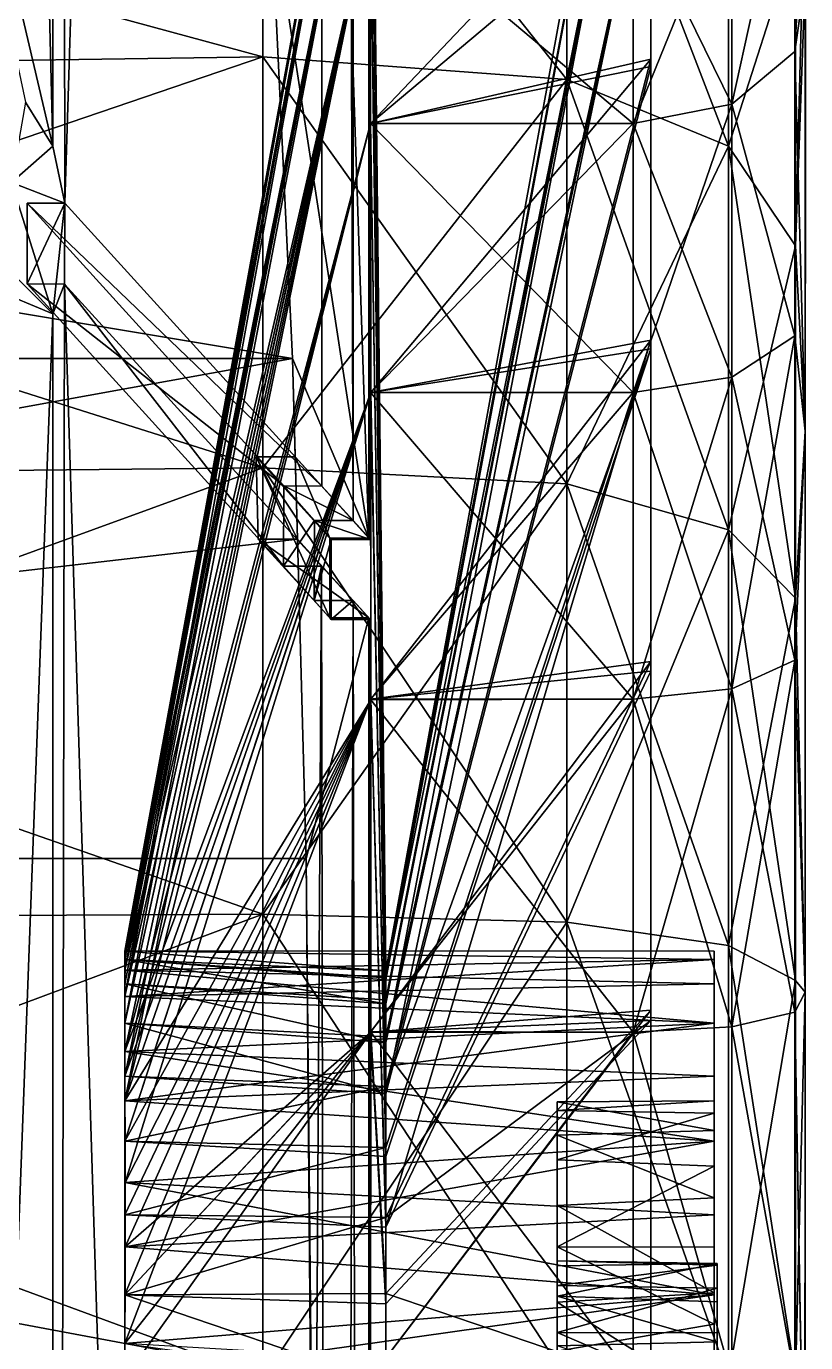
# Model space of a CAD drawing. Extents: x -2.45 to 2.44, y -4.51 to 4.52.
# Drawn here: x 2.0872 to 2.2857, y -2.7754 to -2.4405 of the extents above; entities that cross this region are included whole.
import ezdxf

# ---------------------------------------------------------------- set-up
doc = ezdxf.new("R2010")
doc.units = 0

msp = doc.modelspace()

# ---------------------------------------------------------------- linework, layer by layer
for points in [[(2.09391, -2.47099, 1.87388), (2.09391, -0.38171, 1.87388), (2.04532, -0.53817, 2.01579)], [(2.09391, -0.38171, 1.87388), (2.09391, -2.47099, 1.87388), (2.09699, -2.48551, 1.86373)], [(2.09699, -2.48551, 1.86373), (2.16244, -0.38782, 1.64822), (2.09391, -0.38171, 1.87388)], [(2.10076, -0.38231, 0.71035), (2.17444, -0.38888, 1.5308), (2.17444, -2.57071, 1.5308)], [(2.10076, -0.38231, 0.71035), (2.17444, -2.57071, 1.5308), (2.14933, -2.40776, 1.25118)], [(2.09699, -2.48551, 1.86373), (2.16247, -2.55748, 1.64813), (2.16244, -0.38782, 1.64822)], [(2.17043, -2.56626, 1.61147), (2.17042, -0.38853, 1.61151), (2.16244, -0.38782, 1.64822)], [(2.17043, -2.56626, 1.61147), (2.16244, -0.38782, 1.64822), (2.16247, -2.55748, 1.64813)], [(2.17482, -2.5711, 1.56852), (2.17481, -0.38892, 1.56853), (2.17042, -0.38853, 1.61151)], [(2.17482, -2.5711, 1.56852), (2.17042, -0.38853, 1.61151), (2.17043, -2.56626, 1.61147)], [(2.17444, -2.57071, 1.5308), (2.17444, -0.38888, 1.5308), (2.17481, -0.38892, 1.56853)], [(2.17444, -2.57071, 1.5308), (2.17481, -0.38892, 1.56853), (2.17482, -2.5711, 1.56852)], [(2.09391, -2.47099, 1.87388), (2.04532, -0.53817, 2.01579), (2.04532, -2.26381, 2.01579)], [(2.04532, -2.26381, 2.01579), (2.08699, -2.45981, 1.89408), (2.09391, -2.47099, 1.87388)], [(2.17874, -2.68086, 0.69765), (2.24621, -2.31109, 0.69765), (2.17492, -2.33295, 0.69632)], [(2.24627, -2.32043, 0.60265), (2.24621, -2.31109, 0.69765), (2.17874, -2.68086, 0.69765)], [(2.17874, -2.68259, 0.71522), (2.17487, -2.34164, 0.7844), (2.24621, -2.31993, 0.78736)], [(2.17874, -2.68312, 0.67479), (2.17487, -2.34164, 0.60823), (2.24627, -2.32043, 0.60265)], [(2.24627, -2.34762, 0.87872), (2.17874, -2.68259, 0.71522), (2.24621, -2.31993, 0.78736)], [(2.24627, -2.32043, 0.60265), (2.17874, -2.68086, 0.69765), (2.17874, -2.68312, 0.67479)], [(2.17491, -2.33299, 0.69632), (2.11233, -2.67573, 0.70515), (2.11226, -2.68061, 0.66289)], [(2.17491, -2.33299, 0.69632), (2.11226, -2.68061, 0.66289), (2.17489, -2.34165, 0.60838)], [(2.1123, -2.67793, 0.67512), (2.1123, -2.67584, 0.69632), (2.17492, -2.33295, 0.69632)], [(2.1123, -2.67793, 0.67512), (2.17492, -2.33295, 0.69632), (2.17487, -2.34164, 0.60823)], [(2.17874, -2.68086, 0.69765), (2.17492, -2.33295, 0.69632), (2.1123, -2.67584, 0.69632)], [(2.11233, -2.67573, 0.70515), (2.17491, -2.33299, 0.69632), (2.17489, -2.34164, 0.78426)], [(2.28289, -2.44685, 1.03396), (2.28289, -2.38746, 0.9616), (2.28552, -2.34039, 0.93728)], [(2.28289, -2.44685, 1.03396), (2.28552, -2.34039, 0.93728), (2.28558, -2.42846, 1.05235)], [(2.11226, -2.68061, 0.66289), (2.17486, -2.36736, 0.52354), (2.17489, -2.34165, 0.60838)], [(2.1123, -2.67793, 0.71751), (2.17492, -2.36732, 0.86911), (2.17487, -2.34164, 0.7844)], [(2.17874, -2.68259, 0.71522), (2.1123, -2.67793, 0.71751), (2.17487, -2.34164, 0.7844)], [(2.17874, -2.68312, 0.67479), (2.1123, -2.67793, 0.67512), (2.17487, -2.34164, 0.60823)], [(2.17489, -2.34164, 0.78426), (2.17486, -2.36736, 0.8691), (2.1123, -2.68737, 0.74606)], [(2.17489, -2.34164, 0.78426), (2.1123, -2.68737, 0.74606), (2.11233, -2.67573, 0.70515)], [(2.17874, -2.68824, 0.65789), (2.24627, -2.3466, 0.51638), (2.17492, -2.36732, 0.52352)], [(2.17874, -2.68926, 0.7372), (2.24627, -2.34762, 0.87872), (2.17492, -2.36732, 0.86911)], [(2.24627, -2.3466, 0.51638), (2.17874, -2.68824, 0.65789), (2.17874, -2.69907, 0.63764)], [(2.24627, -2.3466, 0.51638), (2.17874, -2.69907, 0.63764), (2.24621, -2.39161, 0.4322)], [(2.24627, -2.34762, 0.87872), (2.17874, -2.68926, 0.7372), (2.17874, -2.68259, 0.71522)], [(2.14746, -2.4482, 1.19961), (2.14746, -2.35647, 1.12433), (1.83074, -2.36239, 1.11841)], [(1.83074, -2.36239, 0.27422), (2.14746, -2.35647, 0.2683), (2.14746, -2.4482, 0.19302)], [(2.22485, -2.45403, 1.19088), (2.22485, -2.3639, 1.11691), (2.14746, -2.35647, 1.12433)], [(2.22485, -2.45403, 1.19088), (2.14746, -2.35647, 1.12433), (2.14746, -2.4482, 1.19961)], [(2.14746, -2.35647, 0.2683), (2.22485, -2.3639, 0.27572), (2.22485, -2.45403, 0.20175)], [(2.14746, -2.35647, 0.2683), (2.22485, -2.45403, 0.20175), (2.14746, -2.4482, 0.19302)], [(2.14746, -2.4482, 1.19961), (1.83074, -2.36239, 1.11841), (1.83074, -2.45285, 1.19265)], [(1.83074, -2.36239, 0.27422), (2.14746, -2.4482, 0.19302), (1.83074, -2.45285, 0.19998)], [(2.22485, -2.3639, 0.27572), (2.26602, -2.38551, 0.29734), (2.26602, -2.47101, 0.22717)], [(2.22485, -2.3639, 0.27572), (2.26602, -2.47101, 0.22717), (2.22485, -2.45403, 0.20175)], [(2.22485, -2.3639, 1.11691), (2.22485, -2.45403, 1.19088), (2.26602, -2.47101, 1.16546)], [(2.22485, -2.3639, 1.11691), (2.26602, -2.47101, 1.16546), (2.26602, -2.38551, 1.09529)], [(2.17491, -2.40908, 0.44548), (2.17486, -2.36736, 0.52354), (2.11226, -2.68061, 0.66289)], [(2.1123, -2.69415, 0.63595), (2.1123, -2.68411, 0.65474), (2.17492, -2.36732, 0.52352)], [(2.1123, -2.69415, 0.63595), (2.17492, -2.36732, 0.52352), (2.17487, -2.40906, 0.44546)], [(2.1123, -2.67793, 0.71751), (2.1123, -2.68411, 0.7379), (2.17492, -2.36732, 0.86911)], [(2.17874, -2.68926, 0.7372), (2.17492, -2.36732, 0.86911), (2.1123, -2.68411, 0.7379)], [(2.17874, -2.68824, 0.65789), (2.17492, -2.36732, 0.52352), (2.1123, -2.68411, 0.65474)], [(2.1123, -2.68737, 0.74606), (2.17486, -2.36736, 0.8691), (2.17491, -2.40909, 0.94716)], [(2.26602, -2.47101, 0.22717), (2.26602, -2.38551, 0.29734), (2.28305, -2.41778, 0.32961)], [(2.26602, -2.47101, 1.16546), (2.28305, -2.41778, 1.06302), (2.26602, -2.38551, 1.09529)], [(2.26686, -2.46031, 0.37213), (2.28289, -2.44685, 0.35867), (2.28289, -2.38746, 0.43103)], [(2.26686, -2.46031, 0.37213), (2.28289, -2.38746, 0.43103), (2.26686, -2.40329, 0.44161)], [(2.26686, -2.46031, 1.0205), (2.26686, -2.40329, 0.95102), (2.28289, -2.38746, 0.9616)], [(2.26686, -2.46031, 1.0205), (2.28289, -2.38746, 0.9616), (2.28289, -2.44685, 1.03396)], [(2.28569, -2.39339, 0.37535), (2.28289, -2.38746, 0.43103), (2.28289, -2.44685, 0.35867)], [(2.24627, -2.39012, 0.95822), (2.17492, -2.40905, 0.94718), (2.17487, -2.46521, 1.01559)], [(2.24627, -2.39012, 0.95822), (2.17487, -2.46521, 1.01559), (2.24621, -2.45069, 1.032)], [(2.17874, -2.69907, 0.63764), (2.17487, -2.40906, 0.44546), (2.24621, -2.39161, 0.4322)], [(2.17874, -2.69759, 0.75278), (2.17492, -2.40905, 0.94718), (2.24627, -2.39012, 0.95822)], [(2.24627, -2.39012, 0.95822), (2.24621, -2.45069, 1.032), (2.17874, -2.71216, 0.77053)], [(2.24627, -2.39012, 0.95822), (2.17874, -2.71216, 0.77053), (2.17874, -2.69759, 0.75278)], [(2.28289, -2.44685, 0.35867), (2.28552, -2.54353, 0.25222), (2.28569, -2.39339, 0.37535)], [(2.28305, -2.49637, 0.26512), (2.28305, -2.41778, 0.32961), (2.28569, -2.39339, 0.37535)], [(2.28305, -2.49637, 0.26512), (2.28569, -2.39339, 0.37535), (2.28552, -2.54353, 0.25222)], [(2.24178, -2.40908, 0.44548), (2.26686, -2.46031, 0.37213), (2.26686, -2.40329, 0.44161)], [(2.24178, -2.46523, 1.01557), (2.24178, -2.40908, 0.94715), (2.26686, -2.40329, 0.95102)], [(2.24178, -2.46523, 1.01557), (2.26686, -2.40329, 0.95102), (2.26686, -2.46031, 1.0205)], [(2.15496, -2.52499, 1.31384), (1.45155, -2.52499, 1.31384), (1.45155, -2.40776, 1.25118)], [(2.15496, -2.52499, 1.31384), (1.45155, -2.40776, 1.25118), (2.14933, -2.40776, 1.25118)], [(2.17444, -2.57071, 1.5308), (2.15496, -2.52499, 1.31384), (2.14933, -2.40776, 1.25118)], [(2.15496, -2.52499, 1.31384), (2.14933, -2.40776, 1.25118), (2.14933, -2.40776, 1.25118)], [(2.15496, -2.52499, 1.31384), (2.14933, -2.40776, 1.25118), (2.15496, -2.52499, 1.31384)], [(2.17491, -2.40908, 0.44548), (2.11226, -2.68061, 0.66289), (2.1123, -2.70136, 0.62562)], [(2.17491, -2.40909, 0.94716), (2.17486, -2.46524, 1.01557), (2.11226, -2.71386, 0.7795)], [(2.17491, -2.40909, 0.94716), (2.11226, -2.71386, 0.7795), (2.1123, -2.68737, 0.74606)], [(2.17492, -2.40905, 0.94718), (2.1123, -2.69415, 0.75668), (2.1123, -2.70766, 0.77314)], [(2.17492, -2.40905, 0.94718), (2.1123, -2.70766, 0.77314), (2.17487, -2.46521, 1.01559)], [(2.17874, -2.69759, 0.75278), (2.1123, -2.69415, 0.75668), (2.17492, -2.40905, 0.94718)], [(2.17874, -2.69907, 0.63764), (2.1123, -2.69415, 0.63595), (2.17487, -2.40906, 0.44546)], [(2.1123, -2.70136, 0.62562), (2.17486, -2.46523, 0.37706), (2.17491, -2.40908, 0.44548)], [(2.17486, -2.46523, 0.37706), (2.24178, -2.46523, 0.37706), (2.24178, -2.40908, 0.44548)], [(2.17486, -2.46523, 0.37706), (2.24178, -2.40908, 0.44548), (2.17491, -2.40908, 0.44548)], [(2.17491, -2.40909, 0.94716), (2.24178, -2.46523, 1.01557), (2.17486, -2.46524, 1.01557)], [(2.17491, -2.40909, 0.94716), (2.24178, -2.40908, 0.94715), (2.24178, -2.46523, 1.01557)], [(2.24178, -2.40908, 0.44548), (2.24178, -2.46523, 0.37706), (2.26686, -2.46031, 0.37213)], [(2.26602, -2.47101, 0.22717), (2.28305, -2.41778, 0.32961), (2.28305, -2.49637, 0.26512)], [(2.26602, -2.47101, 1.16546), (2.28305, -2.49637, 1.12752), (2.28305, -2.41778, 1.06302)], [(2.28305, -2.49637, 1.12752), (2.28558, -2.42846, 1.05235), (2.28305, -2.41778, 1.06302)], [(2.28289, -2.44685, 1.03396), (2.28558, -2.42846, 1.05235), (2.28552, -2.54353, 1.14042)], [(2.28305, -2.49637, 1.12752), (2.28552, -2.54353, 1.14042), (2.28558, -2.42846, 1.05235)], [(2.14746, -2.55285, 1.25554), (2.14746, -2.4482, 1.19961), (1.83074, -2.45285, 1.19265)], [(2.14746, -2.4482, 0.19302), (2.14746, -2.55285, 0.13709), (1.83074, -2.55605, 0.14482)], [(2.14746, -2.4482, 0.19302), (1.83074, -2.55605, 0.14482), (1.83074, -2.45285, 0.19998)], [(2.22485, -2.55687, 1.24585), (2.22485, -2.45403, 1.19088), (2.14746, -2.4482, 1.19961)], [(2.22485, -2.55687, 1.24585), (2.14746, -2.4482, 1.19961), (2.14746, -2.55285, 1.25554)], [(2.22485, -2.45403, 0.20175), (2.14746, -2.55285, 0.13709), (2.14746, -2.4482, 0.19302)], [(2.26686, -2.46031, 0.37213), (2.28289, -2.5192, 0.29929), (2.28289, -2.44685, 0.35867)], [(2.26686, -2.46031, 1.0205), (2.28289, -2.44685, 1.03396), (2.28289, -2.5192, 1.09334)], [(2.28289, -2.44685, 0.35867), (2.28289, -2.5192, 0.29929), (2.28552, -2.54353, 0.25222)], [(2.28289, -2.44685, 1.03396), (2.28552, -2.54353, 1.14042), (2.28289, -2.5192, 1.09334)], [(2.24621, -2.4488, 0.36252), (2.17492, -2.53363, 0.32087), (2.17487, -2.46522, 0.37704)], [(2.17874, -2.71027, 0.62399), (2.24621, -2.4488, 0.36252), (2.17487, -2.46522, 0.37704)], [(2.17874, -2.71216, 0.77053), (2.24621, -2.45069, 1.032), (2.17487, -2.46521, 1.01559)], [(2.24621, -2.4488, 0.36252), (2.24627, -2.52258, 0.30194), (2.17492, -2.53363, 0.32087)], [(2.24627, -2.52258, 0.30194), (2.24621, -2.4488, 0.36252), (2.17874, -2.71027, 0.62399)], [(2.14746, -2.55285, 1.25554), (1.83074, -2.45285, 1.19265), (1.83074, -2.55605, 1.24781)], [(2.22485, -2.45403, 0.20175), (2.22485, -2.55687, 0.14679), (2.14746, -2.55285, 0.13709)], [(2.22485, -2.55687, 0.14679), (2.22485, -2.45403, 0.20175), (2.26602, -2.47101, 0.22717)], [(2.22485, -2.45403, 1.19088), (2.22485, -2.55687, 1.24585), (2.26602, -2.56856, 1.21761)], [(2.22485, -2.45403, 1.19088), (2.26602, -2.56856, 1.21761), (2.26602, -2.47101, 1.16546)], [(2.09391, -2.47099, 1.87388), (2.08699, -2.45981, 1.89408), (2.08339, -2.48021, 1.88548)], [(2.09391, -2.47099, 1.87388), (2.08699, -2.45981, 1.89408), (2.08699, -2.45981, 1.89408)], [(2.09391, -2.47099, 1.87388), (2.08699, -2.45981, 1.89408), (2.09391, -2.47099, 1.87388)], [(2.24178, -2.53365, 0.32091), (2.26686, -2.52978, 0.31512), (2.26686, -2.46031, 0.37213)], [(2.24178, -2.53365, 0.32091), (2.26686, -2.46031, 0.37213), (2.24178, -2.46523, 0.37706)], [(2.24178, -2.46523, 1.01557), (2.26686, -2.46031, 1.0205), (2.26686, -2.52978, 1.07751)], [(2.26686, -2.46031, 0.37213), (2.26686, -2.52978, 0.31512), (2.28289, -2.5192, 0.29929)], [(2.26686, -2.46031, 1.0205), (2.28289, -2.5192, 1.09334), (2.26686, -2.52978, 1.07751)], [(2.11226, -2.71386, 0.7795), (2.17486, -2.46524, 1.01557), (2.17489, -2.53378, 1.0718)], [(2.17874, -2.71216, 0.77053), (2.17487, -2.46521, 1.01559), (2.1123, -2.70766, 0.77314)], [(2.17492, -2.53363, 0.32087), (2.1123, -2.70766, 0.61949), (2.17487, -2.46522, 0.37704)], [(2.17874, -2.71027, 0.62399), (2.17487, -2.46522, 0.37704), (2.1123, -2.70766, 0.61949)], [(2.17491, -2.53365, 0.32091), (2.17486, -2.46523, 0.37706), (2.1123, -2.70136, 0.62562)], [(2.17491, -2.53365, 0.32091), (2.24178, -2.46523, 0.37706), (2.17486, -2.46523, 0.37706)], [(2.17486, -2.46524, 1.01557), (2.24178, -2.46523, 1.01557), (2.24178, -2.53365, 1.07172)], [(2.17486, -2.46524, 1.01557), (2.24178, -2.53365, 1.07172), (2.17489, -2.53378, 1.0718)], [(2.17491, -2.53365, 0.32091), (2.24178, -2.53365, 0.32091), (2.24178, -2.46523, 0.37706)], [(2.24178, -2.46523, 1.01557), (2.26686, -2.52978, 1.07751), (2.24178, -2.53365, 1.07172)], [(2.09699, -2.48551, 1.86373), (2.09391, -2.47099, 1.87388), (2.08339, -2.48021, 1.88548)], [(2.09391, -2.47099, 1.87388), (2.09699, -2.48551, 1.86373), (2.09699, -2.48551, 1.86373)], [(2.09391, -2.47099, 1.87388), (2.09699, -2.48551, 1.86373), (2.09391, -2.47099, 1.87388)], [(2.22485, -2.55687, 0.14679), (2.26602, -2.47101, 0.22717), (2.26602, -2.56856, 0.17503)], [(2.26602, -2.56856, 0.17503), (2.26602, -2.47101, 0.22717), (2.28305, -2.49637, 0.26512)], [(2.26602, -2.47101, 1.16546), (2.26602, -2.56856, 1.21761), (2.28305, -2.58603, 1.17544)], [(2.26602, -2.47101, 1.16546), (2.28305, -2.58603, 1.17544), (2.28305, -2.49637, 1.12752)], [(2.08339, -2.48021, 1.88548), (2.07256, -2.49234, 1.87388), (2.09391, -2.51364, 1.87241)], [(2.08339, -2.48021, 1.88548), (2.09391, -2.51364, 1.87241), (2.09699, -2.48551, 1.86373)], [(2.09699, -2.48551, 1.86373), (2.08736, -2.50602, 1.8603), (2.08743, -2.48545, 1.8608)], [(2.15281, -2.55743, 1.64553), (2.08743, -2.48545, 1.8608), (2.08736, -2.50602, 1.8603)], [(2.08743, -2.48545, 1.8608), (2.08736, -2.50602, 1.8603), (2.08736, -2.50602, 1.8603)], [(2.08743, -2.48545, 1.8608), (2.08736, -2.50602, 1.8603), (2.08743, -2.48545, 1.8608)], [(2.09699, -2.48551, 1.86373), (2.09692, -2.50608, 1.86323), (2.08736, -2.50602, 1.8603)], [(2.16247, -2.55748, 1.64813), (2.09699, -2.48551, 1.86373), (2.08743, -2.48545, 1.8608)], [(2.16247, -2.55748, 1.64813), (2.08743, -2.48545, 1.8608), (2.15281, -2.55743, 1.64553)], [(2.08743, -2.48545, 1.8608), (2.08743, -2.48545, 1.8608), (2.08743, -2.48545, 1.8608)], [(2.15281, -2.55743, 1.64553), (2.08743, -2.48545, 1.8608), (2.08743, -2.48545, 1.8608)], [(2.15281, -2.55743, 1.64553), (2.08743, -2.48545, 1.8608), (2.15281, -2.55743, 1.64553)], [(2.09699, -2.48551, 1.86373), (2.08743, -2.48545, 1.8608), (2.08743, -2.48545, 1.8608)], [(2.09699, -2.48551, 1.86373), (2.08743, -2.48545, 1.8608), (2.09699, -2.48551, 1.86373)], [(2.09391, -2.51364, 1.87241), (2.09692, -2.50608, 1.86323), (2.09699, -2.48551, 1.86373)], [(2.09699, -2.48551, 1.86373), (2.09692, -2.50608, 1.86323), (2.09692, -2.50608, 1.86323)], [(2.09699, -2.48551, 1.86373), (2.09692, -2.50608, 1.86323), (2.09699, -2.48551, 1.86373)], [(2.09699, -2.48551, 1.86373), (2.09699, -2.48551, 1.86373), (2.09699, -2.48551, 1.86373)], [(2.09699, -2.48551, 1.86373), (2.09699, -2.48551, 1.86373), (2.09699, -2.48551, 1.86373)], [(2.16247, -2.55748, 1.64813), (2.09699, -2.48551, 1.86373), (2.09699, -2.48551, 1.86373)], [(2.16247, -2.55748, 1.64813), (2.09699, -2.48551, 1.86373), (2.16247, -2.55748, 1.64813)], [(2.07256, -2.49234, 1.87388), (2.07881, -2.5074, 1.87284), (2.09391, -2.51364, 1.87241)], [(2.26602, -2.56856, 0.17503), (2.28305, -2.49637, 0.26512), (2.28305, -2.58603, 0.21719)], [(2.28552, -2.54353, 0.25222), (2.28305, -2.58603, 0.21719), (2.28305, -2.49637, 0.26512)], [(2.28552, -2.54353, 1.14042), (2.28305, -2.49637, 1.12752), (2.28305, -2.58603, 1.17544)], [(2.03331, -4.13668, 1.7602), (2.09391, -2.51364, 1.87241), (2.07881, -2.5074, 1.87284)], [(2.07881, -2.5074, 1.87284), (2.09391, -2.51364, 1.87241), (2.09391, -2.51364, 1.87241)], [(2.07881, -2.5074, 1.87284), (2.09391, -2.51364, 1.87241), (2.07881, -2.5074, 1.87284)], [(2.15281, -2.55743, 1.64553), (2.08736, -2.50602, 1.8603), (2.15271, -2.57785, 1.64565)], [(2.09692, -2.50608, 1.86323), (2.15271, -2.57785, 1.64565), (2.08736, -2.50602, 1.8603)], [(2.08736, -2.50602, 1.8603), (2.08736, -2.50602, 1.8603), (2.08736, -2.50602, 1.8603)], [(2.08736, -2.50602, 1.8603), (2.15271, -2.57785, 1.64565), (2.15271, -2.57785, 1.64565)], [(2.08736, -2.50602, 1.8603), (2.15271, -2.57785, 1.64565), (2.08736, -2.50602, 1.8603)], [(2.09692, -2.50608, 1.86323), (2.08736, -2.50602, 1.8603), (2.08736, -2.50602, 1.8603)], [(2.09692, -2.50608, 1.86323), (2.08736, -2.50602, 1.8603), (2.09692, -2.50608, 1.86323)], [(2.09692, -2.50608, 1.86323), (2.09391, -2.51364, 1.87241), (2.09391, -4.19713, 1.75602)], [(2.09692, -2.50608, 1.86323), (2.09391, -4.19713, 1.75602), (2.1523, -4.27412, 1.64384)], [(2.09692, -2.50608, 1.86323), (2.09391, -2.51364, 1.87241), (2.09391, -2.51364, 1.87241)], [(2.09692, -2.50608, 1.86323), (2.09391, -2.51364, 1.87241), (2.09692, -2.50608, 1.86323)], [(2.1523, -4.27412, 1.64384), (2.1624, -2.57789, 1.64811), (2.09692, -2.50608, 1.86323)], [(2.09692, -2.50608, 1.86323), (2.1624, -2.57789, 1.64811), (2.15271, -2.57785, 1.64565)], [(2.09692, -2.50608, 1.86323), (2.09692, -2.50608, 1.86323), (2.09692, -2.50608, 1.86323)], [(2.09692, -2.50608, 1.86323), (2.09692, -2.50608, 1.86323), (2.09692, -2.50608, 1.86323)], [(2.09692, -2.50608, 1.86323), (2.1624, -2.57789, 1.64811), (2.1624, -2.57789, 1.64811)], [(2.09692, -2.50608, 1.86323), (2.1624, -2.57789, 1.64811), (2.09692, -2.50608, 1.86323)], [(2.03331, -4.13668, 1.7602), (2.09391, -4.19713, 1.75602), (2.09391, -2.51364, 1.87241)], [(2.09391, -2.51364, 1.87241), (2.09391, -2.51364, 1.87241), (2.09391, -2.51364, 1.87241)], [(2.09391, -4.19713, 1.75602), (2.09391, -2.51364, 1.87241), (2.09391, -2.51364, 1.87241)], [(2.09391, -4.19713, 1.75602), (2.09391, -2.51364, 1.87241), (2.09391, -4.19713, 1.75602)], [(2.17874, -2.72581, 0.78174), (2.17487, -2.53364, 1.07174), (2.24627, -2.52036, 1.08921)], [(2.24627, -2.52036, 1.08921), (2.17487, -2.53364, 1.07174), (2.17492, -2.61169, 1.11348)], [(2.24627, -2.52036, 1.08921), (2.17492, -2.61169, 1.11348), (2.24621, -2.60456, 1.13419)], [(2.24627, -2.52036, 1.08921), (2.24621, -2.60456, 1.13419), (2.17874, -2.74607, 0.79256)], [(2.24627, -2.52036, 1.08921), (2.17874, -2.74607, 0.79256), (2.17874, -2.72581, 0.78174)], [(2.26686, -2.52978, 0.31512), (2.28289, -2.60176, 0.25516), (2.28289, -2.5192, 0.29929)], [(2.26686, -2.60904, 1.11988), (2.26686, -2.52978, 1.07751), (2.28289, -2.5192, 1.09334)], [(2.26686, -2.60904, 1.11988), (2.28289, -2.5192, 1.09334), (2.28289, -2.60176, 1.13747)], [(2.28552, -2.54353, 0.25222), (2.28289, -2.5192, 0.29929), (2.28289, -2.60176, 0.25516)], [(2.28552, -2.54353, 1.14042), (2.28289, -2.60176, 1.13747), (2.28289, -2.5192, 1.09334)], [(1.45155, -2.6522, 1.35243), (1.45155, -2.52499, 1.31384), (2.15496, -2.52499, 1.31384)], [(2.15621, -2.57095, 1.32778), (1.45155, -2.6522, 1.35243), (2.15496, -2.52499, 1.31384)], [(2.15496, -2.52499, 1.31384), (2.15564, -2.55005, 1.32144), (2.15621, -2.57095, 1.32778)], [(2.17444, -2.57071, 1.5308), (2.15564, -2.55005, 1.32144), (2.15496, -2.52499, 1.31384)], [(2.15496, -2.52499, 1.31384), (2.15564, -2.55005, 1.32144), (2.15564, -2.55005, 1.32144)], [(2.15496, -2.52499, 1.31384), (2.15564, -2.55005, 1.32144), (2.15496, -2.52499, 1.31384)], [(2.17874, -2.72803, 0.60941), (2.17492, -2.53363, 0.32087), (2.24627, -2.52258, 0.30194)], [(2.24627, -2.52258, 0.30194), (2.17874, -2.71027, 0.62399), (2.17874, -2.72803, 0.60941)], [(2.24178, -2.61171, 0.27919), (2.26686, -2.60904, 0.27275), (2.26686, -2.52978, 0.31512)], [(2.24178, -2.61171, 0.27919), (2.26686, -2.52978, 0.31512), (2.24178, -2.53365, 0.32091)], [(2.24178, -2.53365, 1.07172), (2.26686, -2.52978, 1.07751), (2.26686, -2.60904, 1.11988)], [(2.26686, -2.52978, 0.31512), (2.26686, -2.60904, 0.27275), (2.28289, -2.60176, 0.25516)], [(2.17489, -2.61185, 1.11349), (2.11226, -2.71386, 0.7795), (2.17489, -2.53378, 1.0718)], [(2.17492, -2.53363, 0.32087), (2.1123, -2.72413, 0.60598), (2.1123, -2.70766, 0.61949)], [(2.17874, -2.72803, 0.60941), (2.1123, -2.72413, 0.60598), (2.17492, -2.53363, 0.32087)], [(2.1123, -2.72413, 0.78666), (2.17492, -2.61169, 1.11348), (2.17487, -2.53364, 1.07174)], [(2.17874, -2.72581, 0.78174), (2.1123, -2.72413, 0.78666), (2.17487, -2.53364, 1.07174)], [(2.17491, -2.53365, 0.32091), (2.1123, -2.70136, 0.62562), (2.11233, -2.73471, 0.59921)], [(2.11233, -2.73471, 0.59921), (2.17489, -2.61158, 0.27925), (2.17491, -2.53365, 0.32091)], [(2.17489, -2.61158, 0.27925), (2.24178, -2.61171, 0.27919), (2.24178, -2.53365, 0.32091)], [(2.17489, -2.61158, 0.27925), (2.24178, -2.53365, 0.32091), (2.17491, -2.53365, 0.32091)], [(2.17489, -2.53378, 1.0718), (2.24178, -2.53365, 1.07172), (2.24178, -2.61171, 1.11344)], [(2.17489, -2.53378, 1.0718), (2.24178, -2.61171, 1.11344), (2.17489, -2.61185, 1.11349)], [(2.24178, -2.53365, 1.07172), (2.26686, -2.60904, 1.11988), (2.24178, -2.61171, 1.11344)], [(2.28289, -2.60176, 0.25516), (2.28558, -2.68626, 0.20249), (2.28552, -2.54353, 0.25222)], [(2.28289, -2.60176, 1.13747), (2.28552, -2.54353, 1.14042), (2.28558, -2.68626, 1.19015)], [(2.28305, -2.58603, 0.21719), (2.28552, -2.54353, 0.25222), (2.28558, -2.68626, 0.20249)], [(2.28305, -2.58603, 1.17544), (2.28558, -2.68626, 1.19015), (2.28552, -2.54353, 1.14042)], [(2.14568, -2.55005, 1.32234), (2.16446, -2.57071, 1.53131), (2.16446, -2.59099, 1.53128)], [(2.14568, -2.55005, 1.32234), (2.16446, -2.59099, 1.53128), (2.14625, -2.57095, 1.32868)], [(2.15621, -2.57095, 1.32778), (2.15564, -2.55005, 1.32144), (2.14568, -2.55005, 1.32234)], [(2.15621, -2.57095, 1.32778), (2.14568, -2.55005, 1.32234), (2.14625, -2.57095, 1.32868)], [(2.15564, -2.55005, 1.32144), (2.16446, -2.57071, 1.53131), (2.14568, -2.55005, 1.32234)], [(2.14568, -2.55005, 1.32234), (2.14568, -2.55005, 1.32234), (2.14568, -2.55005, 1.32234)], [(2.14625, -2.57095, 1.32868), (2.14568, -2.55005, 1.32234), (2.14568, -2.55005, 1.32234)], [(2.14625, -2.57095, 1.32868), (2.14568, -2.55005, 1.32234), (2.14625, -2.57095, 1.32868)], [(2.14568, -2.55005, 1.32234), (2.16446, -2.57071, 1.53131), (2.16446, -2.57071, 1.53131)], [(2.14568, -2.55005, 1.32234), (2.16446, -2.57071, 1.53131), (2.14568, -2.55005, 1.32234)], [(2.15564, -2.55005, 1.32144), (2.14568, -2.55005, 1.32234), (2.14568, -2.55005, 1.32234)], [(2.15564, -2.55005, 1.32144), (2.14568, -2.55005, 1.32234), (2.15564, -2.55005, 1.32144)], [(2.15564, -2.55005, 1.32144), (2.17444, -2.57071, 1.5308), (2.16446, -2.57071, 1.53131)], [(2.15564, -2.55005, 1.32144), (2.15564, -2.55005, 1.32144), (2.15564, -2.55005, 1.32144)], [(2.15564, -2.55005, 1.32144), (2.15564, -2.55005, 1.32144), (2.15564, -2.55005, 1.32144)], [(2.15621, -2.57095, 1.32778), (2.15564, -2.55005, 1.32144), (2.15564, -2.55005, 1.32144)], [(2.15621, -2.57095, 1.32778), (2.15564, -2.55005, 1.32144), (2.15621, -2.57095, 1.32778)], [(2.15564, -2.55005, 1.32144), (2.17444, -2.57071, 1.5308), (2.17444, -2.57071, 1.5308)], [(2.15564, -2.55005, 1.32144), (2.17444, -2.57071, 1.5308), (2.15564, -2.55005, 1.32144)], [(2.14746, -2.6664, 1.28999), (2.14746, -2.55285, 1.25554), (1.83074, -2.55605, 1.24781)], [(2.14746, -2.55285, 0.13709), (2.14746, -2.6664, 0.10264), (1.83074, -2.66803, 0.11085)], [(2.14746, -2.55285, 0.13709), (1.83074, -2.66803, 0.11085), (1.83074, -2.55605, 0.14482)], [(2.14746, -2.6664, 1.28999), (2.22485, -2.55687, 1.24585), (2.14746, -2.55285, 1.25554)], [(2.14746, -2.55285, 0.13709), (2.22485, -2.55687, 0.14679), (2.22485, -2.66845, 0.11294)], [(2.14746, -2.55285, 0.13709), (2.22485, -2.66845, 0.11294), (2.14746, -2.6664, 0.10264)], [(2.14746, -2.6664, 1.28999), (1.83074, -2.55605, 1.24781), (1.83074, -2.66803, 1.28178)], [(2.14746, -2.6664, 1.28999), (2.22485, -2.66845, 1.27969), (2.22485, -2.55687, 1.24585)], [(2.16057, -2.56624, 1.60983), (2.15281, -2.55743, 1.64553), (2.15271, -2.57785, 1.64565)], [(2.17043, -2.56626, 1.61147), (2.16247, -2.55748, 1.64813), (2.15281, -2.55743, 1.64553)], [(2.17043, -2.56626, 1.61147), (2.15281, -2.55743, 1.64553), (2.16057, -2.56624, 1.60983)], [(2.16057, -2.56624, 1.60983), (2.15281, -2.55743, 1.64553), (2.15281, -2.55743, 1.64553)], [(2.16057, -2.56624, 1.60983), (2.15281, -2.55743, 1.64553), (2.16057, -2.56624, 1.60983)], [(2.17043, -2.56626, 1.61147), (2.16247, -2.55748, 1.64813), (2.16247, -2.55748, 1.64813)], [(2.17043, -2.56626, 1.61147), (2.16247, -2.55748, 1.64813), (2.17043, -2.56626, 1.61147)], [(2.22485, -2.66845, 0.11294), (2.22485, -2.55687, 0.14679), (2.26602, -2.56856, 0.17503)], [(2.22485, -2.55687, 1.24585), (2.22485, -2.66845, 1.27969), (2.26602, -2.67441, 1.24971)], [(2.22485, -2.55687, 1.24585), (2.26602, -2.67441, 1.24971), (2.26602, -2.56856, 1.21761)], [(2.16057, -2.56624, 1.60983), (2.15271, -2.57785, 1.64565), (2.16052, -2.5866, 1.60994)], [(2.16483, -2.5711, 1.56804), (2.16057, -2.56624, 1.60983), (2.16052, -2.5866, 1.60994)], [(2.17482, -2.5711, 1.56852), (2.17043, -2.56626, 1.61147), (2.16057, -2.56624, 1.60983)], [(2.17482, -2.5711, 1.56852), (2.16057, -2.56624, 1.60983), (2.16483, -2.5711, 1.56804)], [(2.16483, -2.5711, 1.56804), (2.16057, -2.56624, 1.60983), (2.16057, -2.56624, 1.60983)], [(2.16483, -2.5711, 1.56804), (2.16057, -2.56624, 1.60983), (2.16483, -2.5711, 1.56804)], [(2.17482, -2.5711, 1.56852), (2.17043, -2.56626, 1.61147), (2.17043, -2.56626, 1.61147)], [(2.17482, -2.5711, 1.56852), (2.17043, -2.56626, 1.61147), (2.17482, -2.5711, 1.56852)], [(2.22485, -2.66845, 0.11294), (2.26602, -2.56856, 0.17503), (2.26602, -2.67441, 0.14292)], [(2.26602, -2.67441, 0.14292), (2.26602, -2.56856, 0.17503), (2.28305, -2.58603, 0.21719)], [(2.26602, -2.56856, 1.21761), (2.26602, -2.67441, 1.24971), (2.28305, -2.68332, 1.20495)], [(2.26602, -2.56856, 1.21761), (2.28305, -2.68332, 1.20495), (2.28305, -2.58603, 1.17544)], [(2.15621, -2.57095, 1.32778), (2.15843, -2.6522, 1.35243), (1.45155, -2.6522, 1.35243)], [(2.17444, -2.59099, 1.5308), (2.15621, -2.57095, 1.32778), (2.14625, -2.57095, 1.32868)], [(2.17444, -2.59099, 1.5308), (2.14625, -2.57095, 1.32868), (2.16446, -2.59099, 1.53128)], [(2.14625, -2.57095, 1.32868), (2.14625, -2.57095, 1.32868), (2.14625, -2.57095, 1.32868)], [(2.16446, -2.59099, 1.53128), (2.14625, -2.57095, 1.32868), (2.14625, -2.57095, 1.32868)], [(2.16446, -2.59099, 1.53128), (2.14625, -2.57095, 1.32868), (2.16446, -2.59099, 1.53128)], [(2.14625, -2.57095, 1.32868), (2.15621, -2.57095, 1.32778), (2.15621, -2.57095, 1.32778)], [(2.14625, -2.57095, 1.32868), (2.15621, -2.57095, 1.32778), (2.14625, -2.57095, 1.32868)], [(2.15843, -2.6522, 1.35243), (2.15621, -2.57095, 1.32778), (2.17444, -2.59099, 1.5308)], [(2.15621, -2.57095, 1.32778), (2.15621, -2.57095, 1.32778), (2.15621, -2.57095, 1.32778)], [(2.15621, -2.57095, 1.32778), (2.15621, -2.57095, 1.32778), (2.15621, -2.57095, 1.32778)], [(2.17444, -2.59099, 1.5308), (2.15621, -2.57095, 1.32778), (2.15621, -2.57095, 1.32778)], [(2.17444, -2.59099, 1.5308), (2.15621, -2.57095, 1.32778), (2.17444, -2.59099, 1.5308)], [(2.15621, -2.57095, 1.32778), (2.15843, -2.6522, 1.35243), (2.15843, -2.6522, 1.35243)], [(2.15621, -2.57095, 1.32778), (2.15843, -2.6522, 1.35243), (2.15621, -2.57095, 1.32778)], [(2.16483, -2.5711, 1.56804), (2.16052, -2.5866, 1.60994), (2.16482, -2.59141, 1.56808)], [(2.17444, -2.57071, 1.5308), (2.16483, -2.5711, 1.56804), (2.16446, -2.57071, 1.53131)], [(2.16446, -2.57071, 1.53131), (2.16483, -2.5711, 1.56804), (2.16482, -2.59141, 1.56808)], [(2.16446, -2.57071, 1.53131), (2.16482, -2.59141, 1.56808), (2.16446, -2.59099, 1.53128)], [(2.16446, -2.57071, 1.53131), (2.16483, -2.5711, 1.56804), (2.16483, -2.5711, 1.56804)], [(2.16446, -2.57071, 1.53131), (2.16483, -2.5711, 1.56804), (2.16446, -2.57071, 1.53131)], [(2.17444, -2.57071, 1.5308), (2.17482, -2.5711, 1.56852), (2.16483, -2.5711, 1.56804)], [(2.17444, -2.57071, 1.5308), (2.17482, -2.5711, 1.56852), (2.17482, -2.5711, 1.56852)], [(2.17444, -2.57071, 1.5308), (2.17482, -2.5711, 1.56852), (2.17444, -2.57071, 1.5308)], [(2.16535, -4.29132, 1.60932), (2.1624, -2.57789, 1.64811), (2.1523, -4.27412, 1.64384)], [(2.1624, -2.57789, 1.64811), (2.16052, -2.5866, 1.60994), (2.15271, -2.57785, 1.64565)], [(2.15271, -2.57785, 1.64565), (2.16052, -2.5866, 1.60994), (2.16052, -2.5866, 1.60994)], [(2.15271, -2.57785, 1.64565), (2.16052, -2.5866, 1.60994), (2.15271, -2.57785, 1.64565)], [(2.1624, -2.57789, 1.64811), (2.1704, -2.58662, 1.61146), (2.16052, -2.5866, 1.60994)], [(2.16535, -4.29132, 1.60932), (2.1704, -2.58662, 1.61146), (2.1624, -2.57789, 1.64811)], [(2.1624, -2.57789, 1.64811), (2.1704, -2.58662, 1.61146), (2.1704, -2.58662, 1.61146)], [(2.1624, -2.57789, 1.64811), (2.1704, -2.58662, 1.61146), (2.1624, -2.57789, 1.64811)], [(2.1704, -2.58662, 1.61146), (2.16482, -2.59141, 1.56808), (2.16052, -2.5866, 1.60994)], [(2.16052, -2.5866, 1.60994), (2.16482, -2.59141, 1.56808), (2.16482, -2.59141, 1.56808)], [(2.16052, -2.5866, 1.60994), (2.16482, -2.59141, 1.56808), (2.16052, -2.5866, 1.60994)], [(2.1704, -2.58662, 1.61146), (2.17481, -2.59141, 1.56852), (2.16482, -2.59141, 1.56808)], [(2.17345, -4.30201, 1.56795), (2.1704, -2.58662, 1.61146), (2.16535, -4.29132, 1.60932)], [(2.17345, -4.30201, 1.56795), (2.17481, -2.59141, 1.56852), (2.1704, -2.58662, 1.61146)], [(2.1704, -2.58662, 1.61146), (2.17481, -2.59141, 1.56852), (2.17481, -2.59141, 1.56852)], [(2.1704, -2.58662, 1.61146), (2.17481, -2.59141, 1.56852), (2.1704, -2.58662, 1.61146)], [(2.26602, -2.67441, 0.14292), (2.28305, -2.58603, 0.21719), (2.28305, -2.68332, 0.18768)], [(2.28305, -2.58603, 0.21719), (2.28558, -2.68626, 0.20249), (2.28305, -2.68332, 0.18768)], [(2.28305, -2.58603, 1.17544), (2.28305, -2.68332, 1.20495), (2.28558, -2.68626, 1.19015)], [(2.15843, -2.6522, 1.35243), (2.17444, -2.59099, 1.5308), (2.17445, -4.30332, 1.53081)], [(2.17481, -2.59141, 1.56852), (2.17444, -2.59099, 1.5308), (2.16446, -2.59099, 1.53128)], [(2.17481, -2.59141, 1.56852), (2.16446, -2.59099, 1.53128), (2.16482, -2.59141, 1.56808)], [(2.16482, -2.59141, 1.56808), (2.16446, -2.59099, 1.53128), (2.16446, -2.59099, 1.53128)], [(2.16482, -2.59141, 1.56808), (2.16446, -2.59099, 1.53128), (2.16482, -2.59141, 1.56808)], [(2.17445, -4.30332, 1.53081), (2.17481, -2.59141, 1.56852), (2.17345, -4.30201, 1.56795)], [(2.17445, -4.30332, 1.53081), (2.17444, -2.59099, 1.5308), (2.17481, -2.59141, 1.56852)], [(2.17481, -2.59141, 1.56852), (2.17444, -2.59099, 1.5308), (2.17444, -2.59099, 1.5308)], [(2.17481, -2.59141, 1.56852), (2.17444, -2.59099, 1.5308), (2.17481, -2.59141, 1.56852)], [(2.24621, -2.60209, 0.25946), (2.24627, -2.69344, 0.23174), (2.17487, -2.6964, 0.25347)], [(2.24621, -2.60209, 0.25946), (2.17487, -2.6964, 0.25347), (2.17492, -2.61169, 0.27915)], [(2.17874, -2.7436, 0.60109), (2.24621, -2.60209, 0.25946), (2.17492, -2.61169, 0.27915)], [(2.24627, -2.69344, 0.23174), (2.24621, -2.60209, 0.25946), (2.17874, -2.7436, 0.60109)], [(2.26686, -2.60904, 0.27275), (2.28289, -2.69133, 0.22799), (2.28289, -2.60176, 0.25516)], [(2.26686, -2.69505, 1.14597), (2.26686, -2.60904, 1.11988), (2.28289, -2.60176, 1.13747)], [(2.26686, -2.69505, 1.14597), (2.28289, -2.60176, 1.13747), (2.28289, -2.69133, 1.16464)], [(2.28289, -2.60176, 0.25516), (2.28289, -2.69133, 0.22799), (2.28558, -2.68626, 0.20249)], [(2.28289, -2.60176, 1.13747), (2.28558, -2.68626, 1.19015), (2.28289, -2.69133, 1.16464)], [(2.17874, -2.74607, 0.79256), (2.24621, -2.60456, 1.13419), (2.17492, -2.61169, 1.11348)], [(2.24178, -2.69641, 0.2535), (2.26686, -2.69505, 0.24666), (2.26686, -2.60904, 0.27275)], [(2.24178, -2.69641, 0.2535), (2.26686, -2.60904, 0.27275), (2.24178, -2.61171, 0.27919)], [(2.24178, -2.61171, 1.11344), (2.26686, -2.60904, 1.11988), (2.26686, -2.69505, 1.14597)], [(2.26686, -2.60904, 0.27275), (2.26686, -2.69505, 0.24666), (2.28289, -2.69133, 0.22799)], [(2.17489, -2.61158, 0.27925), (2.11233, -2.73471, 0.59921), (2.11226, -2.77562, 0.58755)], [(2.17489, -2.61158, 0.27925), (2.11226, -2.77562, 0.58755), (2.17489, -2.69626, 0.25353)], [(2.17489, -2.61185, 1.11349), (2.11233, -2.75103, 0.80018), (2.11226, -2.71386, 0.7795)], [(2.1123, -2.76329, 0.58975), (2.1123, -2.74291, 0.59594), (2.17492, -2.61169, 0.27915)], [(2.1123, -2.76329, 0.58975), (2.17492, -2.61169, 0.27915), (2.17487, -2.6964, 0.25347)], [(2.1123, -2.72413, 0.78666), (2.1123, -2.74291, 0.7967), (2.17492, -2.61169, 1.11348)], [(2.17874, -2.74607, 0.79256), (2.17492, -2.61169, 1.11348), (2.1123, -2.74291, 0.7967)], [(2.17874, -2.7436, 0.60109), (2.17492, -2.61169, 0.27915), (2.1123, -2.74291, 0.59594)], [(2.11233, -2.75103, 0.80018), (2.17489, -2.61185, 1.11349), (2.17491, -2.69641, 1.13914)], [(2.17489, -2.69626, 0.25353), (2.24178, -2.61171, 0.27919), (2.17489, -2.61158, 0.27925)], [(2.17489, -2.69626, 0.25353), (2.24178, -2.69641, 0.2535), (2.24178, -2.61171, 0.27919)], [(2.17489, -2.61185, 1.11349), (2.24178, -2.61171, 1.11344), (2.24178, -2.69641, 1.13914)], [(2.17489, -2.61185, 1.11349), (2.24178, -2.69641, 1.13914), (2.17491, -2.69641, 1.13914)], [(2.24178, -2.61171, 1.11344), (2.26686, -2.69505, 1.14597), (2.24178, -2.69641, 1.13914)], [(2.1596, -2.78449, 1.36546), (1.45155, -2.78449, 1.36546), (1.45155, -2.6522, 1.35243)], [(2.1596, -2.78449, 1.36546), (1.45155, -2.6522, 1.35243), (2.15843, -2.6522, 1.35243)], [(2.1596, -2.78449, 1.36546), (2.15843, -2.6522, 1.35243), (2.17445, -4.30332, 1.53081)], [(2.15843, -2.6522, 1.35243), (2.1596, -2.78449, 1.36546), (2.1596, -2.78449, 1.36546)], [(2.15843, -2.6522, 1.35243), (2.1596, -2.78449, 1.36546), (2.15843, -2.6522, 1.35243)], [(1.83074, -2.78449, 1.29325), (2.14746, -2.78449, 1.30162), (2.14746, -2.6664, 1.28999)], [(1.83074, -2.78449, 1.29325), (2.14746, -2.6664, 1.28999), (1.83074, -2.66803, 1.28178)], [(1.83074, -2.66803, 0.11085), (2.14746, -2.6664, 0.10264), (2.14746, -2.78449, 0.09101)], [(1.83074, -2.66803, 0.11085), (2.14746, -2.78449, 0.09101), (1.83074, -2.78449, 0.09938)], [(2.14746, -2.78449, 1.30162), (2.22485, -2.66845, 1.27969), (2.14746, -2.6664, 1.28999)], [(2.14746, -2.6664, 0.10264), (2.22485, -2.66845, 0.11294), (2.22485, -2.78449, 0.10151)], [(2.14746, -2.6664, 0.10264), (2.22485, -2.78449, 0.10151), (2.14746, -2.78449, 0.09101)], [(2.14746, -2.78449, 1.30162), (2.22485, -2.78449, 1.29112), (2.22485, -2.66845, 1.27969)], [(2.22485, -2.66845, 0.11294), (2.26602, -2.67441, 0.14292), (2.26602, -2.78449, 0.13208)], [(2.22485, -2.66845, 0.11294), (2.26602, -2.78449, 0.13208), (2.22485, -2.78449, 0.10151)], [(2.22485, -2.66845, 1.27969), (2.22485, -2.78449, 1.29112), (2.26602, -2.78449, 1.26056)], [(2.22485, -2.66845, 1.27969), (2.26602, -2.78449, 1.26056), (2.26602, -2.67441, 1.24971)], [(2.11233, -2.67573, 0.70515), (2.26235, -2.67793, 0.67512), (2.11226, -2.68061, 0.66289)], [(2.1123, -2.68737, 0.74606), (2.26235, -2.67793, 0.71751), (2.11233, -2.67573, 0.70515)], [(2.17874, -2.68086, 0.69765), (2.1123, -2.67584, 0.69632), (2.1123, -2.67793, 0.67512)], [(2.26235, -2.67584, 0.69632), (2.11233, -2.67573, 0.70515), (2.26235, -2.67793, 0.71751)], [(2.11233, -2.67573, 0.70515), (2.26235, -2.67584, 0.69632), (2.26235, -2.67793, 0.67512)], [(2.26235, -2.71387, 0.70202), (2.26235, -2.67584, 0.69632), (2.26235, -2.67793, 0.71751)], [(2.26235, -2.67584, 0.69632), (2.26235, -2.71387, 0.70202), (2.26235, -2.71706, 0.67456)], [(2.26235, -2.67584, 0.69632), (2.26235, -2.71706, 0.67456), (2.26235, -2.67793, 0.67512)], [(2.26602, -2.67441, 0.14292), (2.28305, -2.68332, 0.18768), (2.28305, -2.78449, 0.17772)], [(2.26602, -2.67441, 0.14292), (2.28305, -2.78449, 0.17772), (2.26602, -2.78449, 0.13208)], [(2.26602, -2.78449, 1.26056), (2.28305, -2.68332, 1.20495), (2.26602, -2.67441, 1.24971)], [(2.26235, -2.68411, 0.65474), (2.11226, -2.68061, 0.66289), (2.26235, -2.67793, 0.67512)], [(2.17874, -2.68086, 0.69765), (2.1123, -2.67793, 0.67512), (2.17874, -2.68312, 0.67479)], [(2.17874, -2.68926, 0.7372), (2.1123, -2.68411, 0.7379), (2.1123, -2.67793, 0.71751)], [(2.17874, -2.68926, 0.7372), (2.1123, -2.67793, 0.71751), (2.17874, -2.68259, 0.71522)], [(2.1123, -2.68737, 0.74606), (2.26235, -2.68411, 0.73789), (2.26235, -2.67793, 0.71751)], [(2.26235, -2.71706, 0.67456), (2.26235, -2.68411, 0.65474), (2.26235, -2.67793, 0.67512)], [(2.26235, -2.68411, 0.73789), (2.26235, -2.71387, 0.70202), (2.26235, -2.67793, 0.71751)], [(2.11226, -2.68061, 0.66289), (2.26235, -2.68411, 0.65474), (2.26235, -2.69415, 0.63595)], [(2.11226, -2.68061, 0.66289), (2.26235, -2.69415, 0.63595), (2.1123, -2.70136, 0.62562)], [(2.26235, -2.68411, 0.73789), (2.1123, -2.68737, 0.74606), (2.26235, -2.69415, 0.75668)], [(2.17874, -2.69907, 0.63764), (2.17874, -2.68824, 0.65789), (2.1123, -2.68411, 0.65474)], [(2.17874, -2.69907, 0.63764), (2.1123, -2.68411, 0.65474), (2.1123, -2.69415, 0.63595)], [(2.26235, -2.69415, 0.63595), (2.26235, -2.68411, 0.65474), (2.26235, -2.71706, 0.67456)], [(2.26235, -2.68411, 0.73789), (2.26235, -2.72143, 0.72861), (2.26235, -2.71387, 0.70202)], [(2.26235, -2.72143, 0.72861), (2.26235, -2.68411, 0.73789), (2.26235, -2.69415, 0.75668)], [(2.26602, -2.78449, 1.26056), (2.28305, -2.78449, 1.21492), (2.28305, -2.68332, 1.20495)], [(2.28289, -2.69133, 0.22799), (2.28547, -2.83404, 0.19319), (2.28558, -2.68626, 0.20249)], [(2.28289, -2.69133, 1.16464), (2.28558, -2.68626, 1.19015), (2.28552, -2.83978, 1.19936)], [(2.28305, -2.78449, 0.17772), (2.28305, -2.68332, 0.18768), (2.28558, -2.68626, 0.20249)], [(2.28305, -2.78449, 1.21492), (2.28558, -2.68626, 1.19015), (2.28305, -2.68332, 1.20495)], [(2.28305, -2.78449, 0.17772), (2.28558, -2.68626, 0.20249), (2.28547, -2.83404, 0.19319)], [(2.28305, -2.78449, 1.21492), (2.28552, -2.83978, 1.19936), (2.28558, -2.68626, 1.19015)], [(2.11226, -2.71386, 0.7795), (2.26235, -2.69415, 0.75668), (2.1123, -2.68737, 0.74606)], [(2.24621, -2.69082, 1.16036), (2.17492, -2.6964, 1.13918), (2.17487, -2.78449, 1.14784)], [(2.24621, -2.69082, 1.16036), (2.17487, -2.78449, 1.14784), (2.24627, -2.78583, 1.16973)], [(2.17874, -2.76296, 0.79769), (2.17492, -2.6964, 1.13918), (2.24621, -2.69082, 1.16036)], [(2.24627, -2.78583, 1.16973), (2.17874, -2.76296, 0.79769), (2.24621, -2.69082, 1.16036)], [(2.26686, -2.69505, 0.24666), (2.28289, -2.78449, 0.21882), (2.28289, -2.69133, 0.22799)], [(2.26686, -2.69505, 1.14597), (2.28289, -2.69133, 1.16464), (2.28289, -2.78449, 1.17382)], [(2.28289, -2.69133, 0.22799), (2.28289, -2.78449, 0.21882), (2.28547, -2.83404, 0.19319)], [(2.28289, -2.69133, 1.16464), (2.28552, -2.83978, 1.19936), (2.28289, -2.78449, 1.17382)], [(2.11226, -2.71386, 0.7795), (2.26235, -2.70766, 0.77315), (2.26235, -2.69415, 0.75668)], [(2.11226, -2.77562, 0.58755), (2.17486, -2.78449, 0.24482), (2.17489, -2.69626, 0.25353)], [(2.26235, -2.70766, 0.61949), (2.1123, -2.70136, 0.62562), (2.26235, -2.69415, 0.63595)], [(2.17874, -2.71216, 0.77053), (2.1123, -2.70766, 0.77314), (2.1123, -2.69415, 0.75668)], [(2.17874, -2.71216, 0.77053), (2.1123, -2.69415, 0.75668), (2.17874, -2.69759, 0.75278)], [(2.17492, -2.6964, 1.13918), (2.1123, -2.76329, 0.80288), (2.1123, -2.78449, 0.80497)], [(2.17492, -2.6964, 1.13918), (2.1123, -2.78449, 0.80497), (2.17487, -2.78449, 1.14784)], [(2.17874, -2.76296, 0.79769), (2.1123, -2.76329, 0.80288), (2.17492, -2.6964, 1.13918)], [(2.17874, -2.76558, 0.59442), (2.1123, -2.76329, 0.58975), (2.17487, -2.6964, 0.25347)], [(2.17491, -2.69641, 1.13914), (2.17486, -2.78449, 1.14781), (2.1123, -2.78449, 0.80497)], [(2.17491, -2.69641, 1.13914), (2.1123, -2.78449, 0.80497), (2.11233, -2.75103, 0.80018)], [(2.17486, -2.78449, 0.24482), (2.24178, -2.69641, 0.2535), (2.17489, -2.69626, 0.25353)], [(2.17486, -2.78449, 0.24482), (2.24178, -2.78449, 0.24482), (2.24178, -2.69641, 0.2535)], [(2.17491, -2.69641, 1.13914), (2.24178, -2.78449, 1.14781), (2.17486, -2.78449, 1.14781)], [(2.17874, -2.76558, 0.59442), (2.17487, -2.6964, 0.25347), (2.24627, -2.69344, 0.23174)], [(2.17491, -2.69641, 1.13914), (2.24178, -2.69641, 1.13914), (2.24178, -2.78449, 1.14781)], [(2.24627, -2.69344, 0.23174), (2.17874, -2.7436, 0.60109), (2.17874, -2.76558, 0.59442)], [(2.24178, -2.69641, 0.2535), (2.26686, -2.78449, 0.23785), (2.26686, -2.69505, 0.24666)], [(2.24178, -2.69641, 1.13914), (2.26686, -2.69505, 1.14597), (2.26686, -2.78449, 1.15478)], [(2.24178, -2.69641, 0.2535), (2.24178, -2.78449, 0.24482), (2.26686, -2.78449, 0.23785)], [(2.24178, -2.69641, 1.13914), (2.26686, -2.78449, 1.15478), (2.24178, -2.78449, 1.14781)], [(2.26235, -2.73052, 0.65042), (2.26235, -2.70766, 0.61949), (2.26235, -2.69415, 0.63595)], [(2.26235, -2.69415, 0.63595), (2.26235, -2.71706, 0.67456), (2.26235, -2.73052, 0.65042)], [(2.26235, -2.69415, 0.75668), (2.26235, -2.70766, 0.77315), (2.26235, -2.73859, 0.75028)], [(2.26235, -2.69415, 0.75668), (2.26235, -2.73859, 0.75028), (2.26235, -2.72143, 0.72861)], [(2.26686, -2.69505, 0.24666), (2.26686, -2.78449, 0.23785), (2.28289, -2.78449, 0.21882)], [(2.26686, -2.69505, 1.14597), (2.28289, -2.78449, 1.17382), (2.26686, -2.78449, 1.15478)], [(2.1123, -2.70136, 0.62562), (2.26235, -2.70766, 0.61949), (2.26235, -2.72413, 0.60598)], [(2.1123, -2.70136, 0.62562), (2.26235, -2.72413, 0.60598), (2.11233, -2.73471, 0.59921)], [(2.26235, -2.70766, 0.77315), (2.11226, -2.71386, 0.7795), (2.26235, -2.72413, 0.78666)], [(2.17874, -2.71027, 0.62399), (2.1123, -2.70766, 0.61949), (2.1123, -2.72413, 0.60598)], [(2.26235, -2.72413, 0.60598), (2.26235, -2.70766, 0.61949), (2.26235, -2.73052, 0.65042)], [(2.26235, -2.73859, 0.75028), (2.26235, -2.70766, 0.77315), (2.26235, -2.72413, 0.78666)], [(2.17874, -2.71027, 0.62399), (2.1123, -2.72413, 0.60598), (2.17874, -2.72803, 0.60941)], [(2.11233, -2.75103, 0.80018), (2.26235, -2.72413, 0.78666), (2.11226, -2.71386, 0.7795)], [(2.22241, -2.71634, 0.67694), (2.26235, -2.71706, 0.67456), (2.26235, -2.71387, 0.70202)], [(2.22241, -2.71634, 0.67694), (2.26235, -2.71387, 0.70202), (2.22241, -2.71412, 0.7045)], [(2.22241, -2.71412, 0.7045), (2.26235, -2.71387, 0.70202), (2.26235, -2.72143, 0.72861)], [(2.22241, -2.71412, 0.7045), (2.26235, -2.72143, 0.72861), (2.22241, -2.7226, 0.7308)], [(2.22241, -2.71412, 0.7045), (2.22241, -2.75465, 0.70148), (2.22241, -2.75589, 0.68709)], [(2.22241, -2.71412, 0.7045), (2.22241, -2.75589, 0.68709), (2.22241, -2.71634, 0.67694)], [(2.22241, -2.75465, 0.70148), (2.22241, -2.71412, 0.7045), (2.22241, -2.7226, 0.7308)], [(2.22241, -2.72894, 0.65234), (2.26235, -2.71706, 0.67456), (2.22241, -2.71634, 0.67694)], [(2.22241, -2.72894, 0.65234), (2.22241, -2.71634, 0.67694), (2.22241, -2.75589, 0.68709)], [(2.22241, -2.72894, 0.65234), (2.26235, -2.73052, 0.65042), (2.26235, -2.71706, 0.67456)], [(2.22241, -2.7226, 0.7308), (2.26235, -2.72143, 0.72861), (2.26235, -2.73859, 0.75028)], [(2.22241, -2.75465, 0.70148), (2.22241, -2.7226, 0.7308), (2.22241, -2.76093, 0.71497)], [(2.22241, -2.76093, 0.71497), (2.22241, -2.7226, 0.7308), (2.22241, -2.74051, 0.75186)], [(2.22241, -2.7226, 0.7308), (2.26235, -2.73859, 0.75028), (2.22241, -2.74051, 0.75186)], [(2.17874, -2.72581, 0.78174), (2.1123, -2.74291, 0.7967), (2.1123, -2.72413, 0.78666)], [(2.17874, -2.72581, 0.78174), (2.17874, -2.74607, 0.79256), (2.1123, -2.74291, 0.7967)], [(2.26235, -2.74291, 0.59594), (2.11233, -2.73471, 0.59921), (2.26235, -2.72413, 0.60598)], [(2.11233, -2.75103, 0.80018), (2.26235, -2.74291, 0.7967), (2.26235, -2.72413, 0.78666)], [(2.26235, -2.75114, 0.63393), (2.26235, -2.74291, 0.59594), (2.26235, -2.72413, 0.60598)], [(2.26235, -2.72413, 0.60598), (2.26235, -2.73052, 0.65042), (2.26235, -2.75114, 0.63393)], [(2.26235, -2.72413, 0.78666), (2.26235, -2.74291, 0.7967), (2.26235, -2.76274, 0.76374)], [(2.26235, -2.72413, 0.78666), (2.26235, -2.76274, 0.76374), (2.26235, -2.73859, 0.75028)], [(2.22241, -2.75103, 0.63372), (2.26235, -2.73052, 0.65042), (2.22241, -2.72894, 0.65234)], [(2.22241, -2.72894, 0.65234), (2.22241, -2.75589, 0.68709), (2.22241, -2.76362, 0.67438)], [(2.22241, -2.76362, 0.67438), (2.22241, -2.75103, 0.63372), (2.22241, -2.72894, 0.65234)], [(2.22241, -2.75103, 0.63372), (2.26235, -2.75114, 0.63393), (2.26235, -2.73052, 0.65042)], [(2.11233, -2.73471, 0.59921), (2.26235, -2.76329, 0.58975), (2.11226, -2.77562, 0.58755)], [(2.11233, -2.73471, 0.59921), (2.26235, -2.74291, 0.59594), (2.26235, -2.76329, 0.58975)], [(2.22241, -2.74051, 0.75186), (2.26235, -2.73859, 0.75028), (2.26235, -2.76274, 0.76374)], [(2.17874, -2.7436, 0.60109), (2.1123, -2.74291, 0.59594), (2.1123, -2.76329, 0.58975)], [(2.26235, -2.74291, 0.7967), (2.11233, -2.75103, 0.80018), (2.26235, -2.76329, 0.80288)], [(2.22241, -2.76093, 0.71497), (2.22241, -2.74051, 0.75186), (2.22241, -2.77287, 0.72438)], [(2.22241, -2.74051, 0.75186), (2.26235, -2.76274, 0.76374), (2.22241, -2.76512, 0.76446)], [(2.22241, -2.77287, 0.72438), (2.22241, -2.74051, 0.75186), (2.22241, -2.76512, 0.76446)], [(2.26235, -2.76274, 0.76374), (2.26235, -2.74291, 0.7967), (2.26235, -2.76329, 0.80288)], [(2.26235, -2.74291, 0.59594), (2.26235, -2.75114, 0.63393), (2.26235, -2.77073, 0.62713)], [(2.26235, -2.74291, 0.59594), (2.26235, -2.77073, 0.62713), (2.26235, -2.76329, 0.58975)], [(2.17874, -2.7436, 0.60109), (2.1123, -2.76329, 0.58975), (2.17874, -2.76558, 0.59442)], [(2.1123, -2.78449, 0.80497), (2.26235, -2.76329, 0.80288), (2.11233, -2.75103, 0.80018)], [(2.22241, -2.75103, 0.63372), (2.22241, -2.77756, 0.62592), (2.26235, -2.77073, 0.62713)], [(2.22241, -2.75103, 0.63372), (2.26235, -2.77073, 0.62713), (2.26235, -2.75114, 0.63393)], [(2.22241, -2.77627, 0.66742), (2.22241, -2.77756, 0.62592), (2.22241, -2.75103, 0.63372)], [(2.22241, -2.76362, 0.67438), (2.22241, -2.77627, 0.66742), (2.22241, -2.75103, 0.63372)], [(2.22241, -2.75465, 0.70148), (2.2631, -2.75531, 0.68746), (2.22241, -2.75589, 0.68709)], [(2.22241, -2.75465, 0.70148), (2.2631, -2.75568, 0.70505), (2.2631, -2.75531, 0.68746)], [(2.2631, -2.75568, 0.70505), (2.22241, -2.75465, 0.70148), (2.22241, -2.76093, 0.71497)], [(2.22241, -2.75589, 0.68709), (2.2631, -2.75531, 0.68746), (2.22241, -2.76362, 0.67438)], [(2.22241, -2.76362, 0.67438), (2.2631, -2.75531, 0.68746), (2.2631, -2.76502, 0.67343)], [(2.2631, -2.75568, 0.70505), (2.22241, -2.76093, 0.71497), (2.2631, -2.7616, 0.71578)], [(2.2631, -2.77526, 0.66772), (2.2631, -2.76502, 0.67343), (2.2631, -2.75531, 0.68746)], [(2.2631, -2.75531, 0.68746), (2.2631, -2.75568, 0.70505), (2.2631, -2.7616, 0.71578)], [(2.2631, -2.77526, 0.66772), (2.2631, -2.75531, 0.68746), (2.2631, -2.7616, 0.71578)], [(2.26235, -2.78449, 0.58766), (2.11226, -2.77562, 0.58755), (2.26235, -2.76329, 0.58975)], [(2.17874, -2.78582, 0.79994), (2.1123, -2.76329, 0.80288), (2.17874, -2.76296, 0.79769)], [(2.17874, -2.78582, 0.79994), (2.1123, -2.78449, 0.80497), (2.1123, -2.76329, 0.80288)], [(2.1123, -2.78449, 0.80497), (2.26235, -2.78449, 0.80497), (2.26235, -2.76329, 0.80288)], [(2.24627, -2.78583, 1.16973), (2.17874, -2.78582, 0.79994), (2.17874, -2.76296, 0.79769)], [(2.2631, -2.7616, 0.71578), (2.22241, -2.76093, 0.71497), (2.22241, -2.77287, 0.72438)], [(2.2631, -2.7616, 0.71578), (2.22241, -2.77287, 0.72438), (2.2631, -2.77293, 0.72422)], [(2.22241, -2.76512, 0.76446), (2.26235, -2.76274, 0.76374), (2.26235, -2.7902, 0.76693)], [(2.26235, -2.76329, 0.80288), (2.26235, -2.7902, 0.76693), (2.26235, -2.76274, 0.76374)], [(2.26235, -2.76329, 0.58975), (2.26235, -2.77073, 0.62713), (2.26235, -2.79267, 0.62594)], [(2.26235, -2.76329, 0.58975), (2.26235, -2.79267, 0.62594), (2.26235, -2.78449, 0.58766)], [(2.26235, -2.76329, 0.80288), (2.26235, -2.78449, 0.80497), (2.26235, -2.7902, 0.76693)], [(2.2631, -2.7616, 0.71578), (2.2631, -2.77293, 0.72422), (2.2631, -2.79041, 0.72611)], [(2.2631, -2.7616, 0.71578), (2.2631, -2.79041, 0.72611), (2.2631, -2.81433, 0.70148)], [(2.2631, -2.7616, 0.71578), (2.2631, -2.81433, 0.70148), (2.2631, -2.77526, 0.66772)], [(2.2631, -2.77526, 0.66772), (2.22241, -2.77627, 0.66742), (2.22241, -2.76362, 0.67438)], [(2.2631, -2.77526, 0.66772), (2.22241, -2.76362, 0.67438), (2.2631, -2.76502, 0.67343)], [(2.22241, -2.76512, 0.76446), (2.26235, -2.7902, 0.76693), (2.22241, -2.78449, 0.76686)], [(2.22241, -2.76512, 0.76446), (2.22241, -2.78449, 0.76686), (2.22241, -2.79038, 0.72593)], [(2.22241, -2.76512, 0.76446), (2.22241, -2.79038, 0.72593), (2.22241, -2.77287, 0.72438)], [(2.26235, -2.77073, 0.62713), (2.22241, -2.77756, 0.62592), (2.26235, -2.79267, 0.62594)], [(2.2631, -2.79041, 0.72611), (2.2631, -2.77293, 0.72422), (2.22241, -2.77287, 0.72438)], [(2.2631, -2.79041, 0.72611), (2.22241, -2.77287, 0.72438), (2.22241, -2.79038, 0.72593)], [(2.2631, -2.78966, 0.66648), (2.22241, -2.77627, 0.66742), (2.2631, -2.77526, 0.66772)], [(2.2631, -2.80536, 0.67438), (2.2631, -2.78966, 0.66648), (2.2631, -2.77526, 0.66772)], [(2.2631, -2.81433, 0.70148), (2.2631, -2.80536, 0.67438), (2.2631, -2.77526, 0.66772)]]:
    msp.add_3dface(points)

doc.saveas('drawing.dxf')
